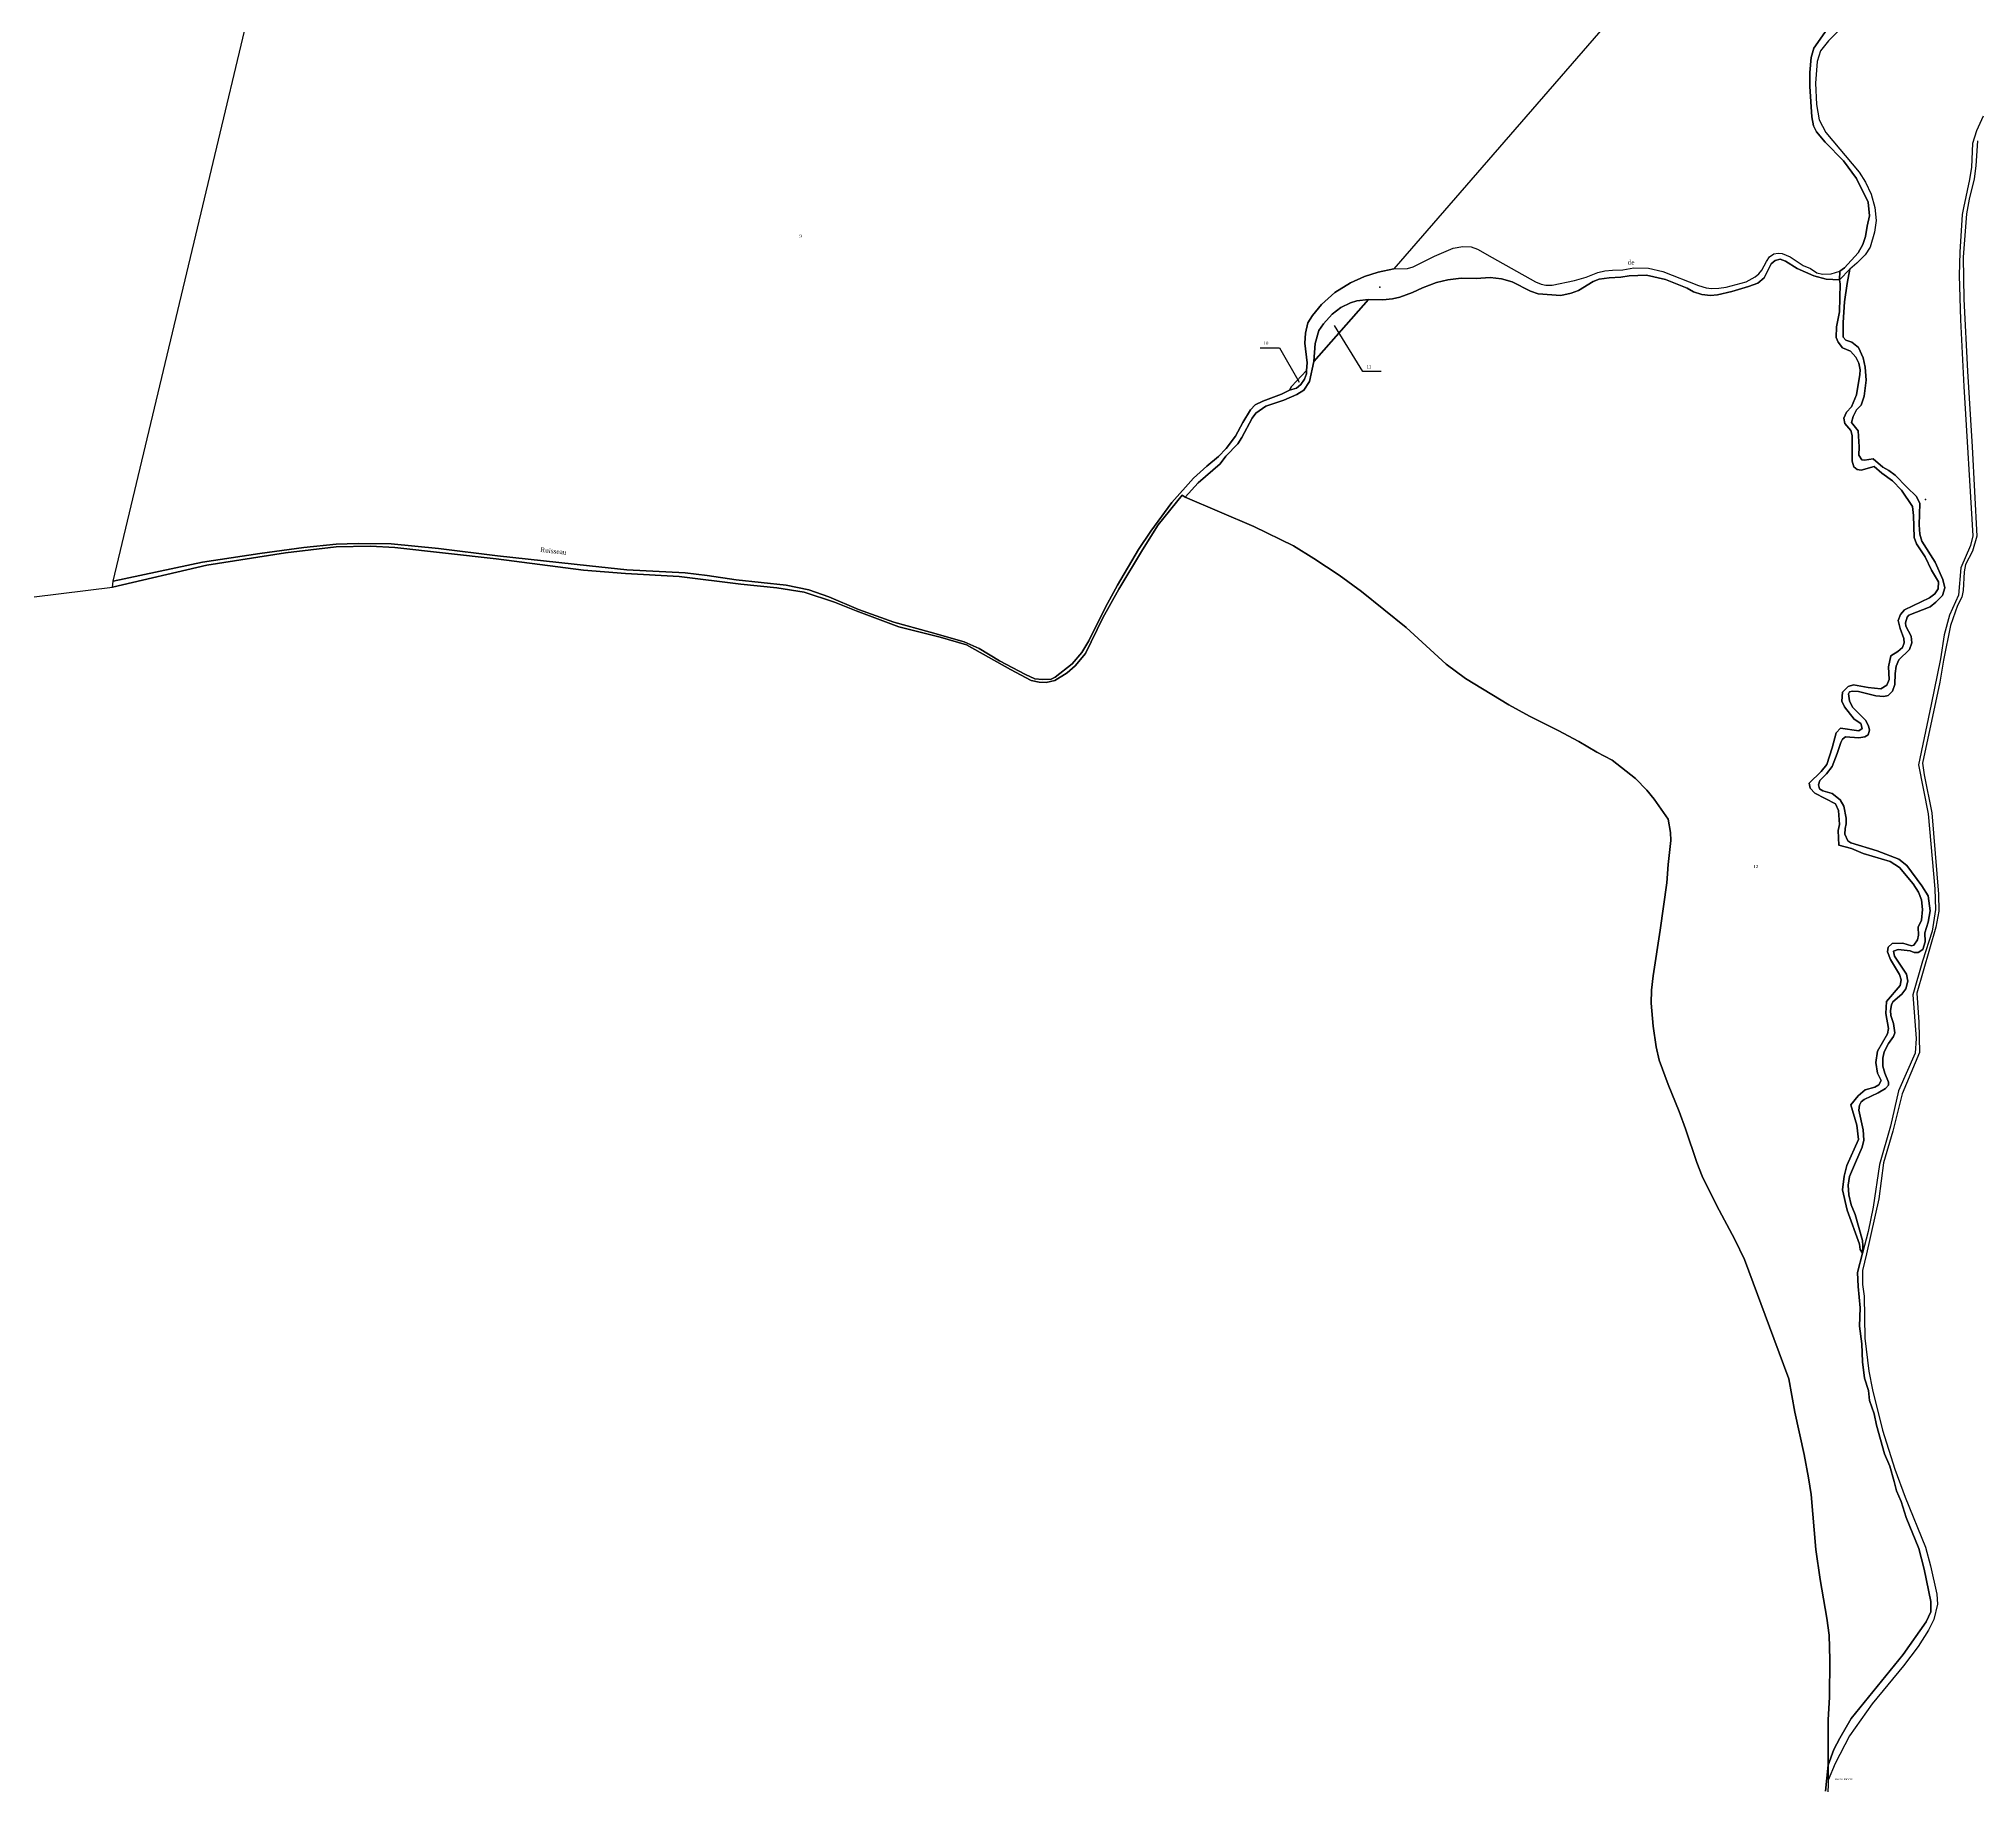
# Model space of a CAD drawing. Extents: x 1189447 to 1205702, y 6141591 to 6152844.
# Drawn here: x 1192794 to 1194019, y 6143736 to 6144840 of the extents above; entities that cross this region are included whole.
import ezdxf

# ---------------------------------------------------------------- set-up
doc = ezdxf.new("R2010")
doc.units = 0
doc.linetypes.add('CONTINU', pattern=[0])
doc.layers.get('0').update_dxf_attribs({"linetype": 'CONTINU'})
for name, color, linetype in [('1FLECHEFL', 7, 'CONTINU'), ('1LIEUDIT', 7, 'CONTINU'), ('1PARCELLE', 7, 'CONTINU'), ('1SECTION', 7, 'CONTINU'), ('1SUBDSECT', 7, 'CONTINU'), ('1TRONFLUV', 7, 'CONTINU'), ('3CHEMIN', 7, 'CONTINU'), ('3ENSIMMO', 7, 'CONTINU'), ('3FLECHEPAR', 7, 'CONTINU'), ('3PARCELLETEX', 7, 'CONTINU'), ('3TRONFLUVTEX', 7, 'CONTINU')]:
    doc.layers.add(name, color=color, linetype=linetype)
doc.styles.get("Standard").update_dxf_attribs({"font": 'Times New Roman'})

# ---------------------------------------------------------------- blocks, each defined once
blk = doc.blocks.new('FLECHRU1')
blk.add_point((0, 0))

msp = doc.modelspace()

# ---------------------------------------------------------------- linework, layer by layer
at = {"layer": '1LIEUDIT'}
for points in [[(1193924.07, 6144845.66), (1193915.56, 6144833.57), (1193913.93, 6144827.71), (1193913.1, 6144818.31), (1193912.95, 6144809.42), (1193914.35, 6144790.19), (1193915.41, 6144784.68), (1193917.26, 6144780.72), (1193922.73, 6144774.34), (1193934.38, 6144762.37), (1193942.62, 6144751.28), (1193949.98, 6144736.4), (1193950.74, 6144727.72), (1193949.32, 6144721.26), (1193948.22, 6144714.65), (1193946.48, 6144709.71), (1193943.52, 6144704.31), (1193934.93, 6144694.95), (1193931.92, 6144692.84), (1193931.92, 6144692.84), (1193931.85, 6144687.36), (1193932.26, 6144684.8), (1193931.7, 6144667.12), (1193929.83, 6144657.52), (1193929.69, 6144650.83), (1193930.84, 6144647.81), (1193933.68, 6144644.37), (1193938.82, 6144642.18), (1193942.02, 6144638.44), (1193943.91, 6144634.73), (1193944.9, 6144630.39), (1193944.72, 6144627.57), (1193942.57, 6144614.72), (1193939.42, 6144607.14), (1193936.13, 6144603.62), (1193934.44, 6144599.98), (1193935.24, 6144596.44), (1193939, 6144592.13), (1193939.71, 6144588.96), (1193939.75, 6144572.82), (1193940.93, 6144569.14), (1193943.02, 6144567.39), (1193945.37, 6144566.99), (1193953.66, 6144569.37), (1193958.44, 6144565.07), (1193965.22, 6144560.23), (1193971.05, 6144554.35), (1193977.83, 6144544), (1193978.57, 6144538.37), (1193978.91, 6144524.46), (1193980.48, 6144520.46), (1193985.81, 6144512.36), (1193989.82, 6144503.83), (1193994.22, 6144496.61), (1193994.17, 6144492), (1193992.1, 6144489.02), (1193988.67, 6144486.35), (1193972.87, 6144478.83), (1193970.34, 6144475.88), (1193968.94, 6144471.98), (1193970.02, 6144467.08), (1193972.37, 6144460.65), (1193972.69, 6144457.94), (1193971.65, 6144455.11), (1193968.6, 6144452.4), (1193964.3, 6144449.69), (1193962.82, 6144442.87), (1193963.1, 6144434.83), (1193961.62, 6144431.16), (1193958, 6144428.87), (1193949.84, 6144429.77), (1193940.7, 6144431.52), (1193937.22, 6144430.31), (1193933.77, 6144426.85), (1193933.33, 6144421.07), (1193934.97, 6144417.61), (1193941.13, 6144409.81), (1193945.26, 6144407.1), (1193946.15, 6144403.83), (1193944.09, 6144402.46), (1193932.43, 6144404.04), (1193929.78, 6144401.18), (1193927.13, 6144391.57), (1193923.82, 6144381.06), (1193920.16, 6144376.74), (1193912.63, 6144369.36), (1193913.34, 6144366.22), (1193916.17, 6144362.94), (1193929.32, 6144356.2), (1193931.16, 6144352.1), (1193931.78, 6144343.3), (1193930.93, 6144339.32), (1193931.39, 6144330.1), (1193939.29, 6144327.96), (1193946.65, 6144324.97), (1193963.89, 6144319.76), (1193969.74, 6144315.96), (1193978.37, 6144305.64), (1193981.64, 6144300.41), (1193983.66, 6144295.61), (1193984.19, 6144289.53), (1193983.6, 6144282.68), (1193981.53, 6144278.35), (1193981.7, 6144273.23), (1193981.11, 6144270.29), (1193978.82, 6144266.95), (1193977.32, 6144266.64), (1193971.87, 6144268.29), (1193965.04, 6144267.97), (1193962.56, 6144265.62), (1193962.18, 6144262.82), (1193963.97, 6144257.99), (1193969.75, 6144248.44), (1193970.77, 6144245.02), (1193970.16, 6144241.58), (1193961.48, 6144231.4), (1193961.04, 6144223.81), (1193962.83, 6144214.24), (1193962.19, 6144210.86), (1193955.71, 6144200.04), (1193954.79, 6144192.88), (1193955.86, 6144186.04), (1193958.18, 6144181.41), (1193956.63, 6144178.72), (1193954.15, 6144177.2), (1193947.91, 6144175.64), (1193943.48, 6144171.75), (1193938.94, 6144166.02), (1193942.66, 6144153.36), (1193943.71, 6144144.21), (1193936.34, 6144127.68), (1193934.68, 6144121.04), (1193933.67, 6144112.41), (1193936.54, 6144099.49), (1193944.49, 6144078.1), (1193944.77, 6144074.64), (1193946.39, 6144072.47), (1193943.26, 6144060.26), (1193943.57, 6144051.25), (1193944.91, 6144037.8), (1193944.5, 6144026.34), (1193945.88, 6144015.09), (1193946.35, 6144003.65), (1193947.53, 6143993.48), (1193950.12, 6143985.61), (1193950.84, 6143979.33), (1193953.68, 6143971), (1193955.1, 6143963.74), (1193960.15, 6143945.61), (1193963.5, 6143937.76), (1193966.38, 6143928.25), (1193967.8, 6143922.24), (1193970.72, 6143915.48), (1193973.97, 6143905.47), (1193981.8, 6143885.84), (1193985.29, 6143872.71), (1193989.56, 6143852.34), (1193989.45, 6143845.85), (1193986.59, 6143839.55), (1193972.09, 6143818.91), (1193939.23, 6143778.43), (1193931.96, 6143766.11), (1193928.29, 6143758.81), (1193924.73, 6143749.05), (1193924.53, 6143777.49), (1193925.54, 6143791.88), (1193925.58, 6143815.55), (1193925.16, 6143831.13), (1193923.89, 6143841.79), (1193919.5, 6143866.3), (1193916.9, 6143885.1), (1193913.95, 6143919.93), (1193912.2, 6143930.54), (1193909.37, 6143945.23), (1193903.5, 6143972.03), (1193899.68, 6143993.09), (1193890.33, 6144018.5), (1193871.75, 6144068.4), (1193865.71, 6144080.99), (1193854.16, 6144102.71), (1193845.09, 6144121.14), (1193841.69, 6144129.66), (1193834.59, 6144150.89), (1193830.53, 6144162), (1193823.54, 6144178.91), (1193817.96, 6144194.26), (1193815.94, 6144202.8), (1193814, 6144215.91), (1193812.75, 6144230.28), (1193813, 6144238.45), (1193814.01, 6144247.64), (1193818.45, 6144276.55), (1193822.66, 6144306.36), (1193823.56, 6144317.9), (1193825.26, 6144333), (1193825.09, 6144338.23), (1193823.64, 6144346.56), (1193814.7, 6144359.17), (1193810.07, 6144364.89), (1193802.87, 6144372.37), (1193788.29, 6144383.85), (1193778.53, 6144388.93), (1193767.06, 6144395.54), (1193754.16, 6144402.68), (1193736.05, 6144411.73), (1193723.02, 6144418.72), (1193695.55, 6144435.49), (1193683.35, 6144444.55), (1193658.16, 6144467.63), (1193629.76, 6144490.42), (1193615.84, 6144500.82), (1193599.82, 6144511.33), (1193586.9, 6144519.15), (1193561.79, 6144531.41), (1193518.47, 6144550.05), (1193516.67, 6144551.27), (1193501.38, 6144532.46), (1193491.61, 6144516.67), (1193476.56, 6144491.95), (1193466.44, 6144473.72), (1193455.41, 6144451.24), (1193448.94, 6144443.54), (1193443.88, 6144439.03), (1193436.09, 6144434.14), (1193430.71, 6144432.94), (1193426.23, 6144433.15), (1193421.25, 6144434.21), (1193408.22, 6144441.21), (1193380.29, 6144456.61), (1193363.67, 6144461.48), (1193337.61, 6144468.13), (1193310.61, 6144478.21), (1193297.02, 6144483.75), (1193277.78, 6144489.95), (1193260.45, 6144492.79), (1193237.81, 6144494.98), (1193198.75, 6144499.9), (1193165, 6144501.72), (1193138.32, 6144503.98), (1193083.24, 6144511.01), (1193019.34, 6144518.25), (1193003.85, 6144519.12), (1192982.24, 6144518.54), (1192950.2, 6144514.87), (1192900.57, 6144506.94), (1192840.87, 6144493.19), (1192841.39, 6144496.87), (1192893.63, 6144715.44), (1192937.52, 6144900.1)], [(1193922.99, 6143732.47), (1193924.73, 6143749.05), (1193928.29, 6143758.81), (1193931.96, 6143766.11), (1193939.23, 6143778.43), (1193972.09, 6143818.91), (1193986.59, 6143839.55), (1193989.45, 6143845.85), (1193989.56, 6143852.34), (1193985.29, 6143872.71), (1193981.8, 6143885.84), (1193973.97, 6143905.47), (1193970.72, 6143915.48), (1193967.8, 6143922.24), (1193966.38, 6143928.25), (1193963.5, 6143937.76), (1193960.15, 6143945.61), (1193955.1, 6143963.74), (1193953.68, 6143971), (1193950.84, 6143979.33), (1193950.12, 6143985.61), (1193947.53, 6143993.48), (1193946.35, 6144003.65), (1193945.88, 6144015.09), (1193944.5, 6144026.34), (1193944.91, 6144037.8), (1193943.57, 6144051.25), (1193943.26, 6144060.26), (1193946.39, 6144072.47), (1193944.77, 6144074.64), (1193944.49, 6144078.1), (1193936.54, 6144099.49), (1193933.67, 6144112.41), (1193934.68, 6144121.04), (1193936.34, 6144127.68), (1193943.71, 6144144.21), (1193942.66, 6144153.36), (1193938.94, 6144166.02), (1193943.48, 6144171.75), (1193947.91, 6144175.64), (1193954.15, 6144177.2), (1193956.63, 6144178.72), (1193958.18, 6144181.41), (1193955.86, 6144186.04), (1193954.79, 6144192.88), (1193955.71, 6144200.04), (1193962.19, 6144210.86), (1193962.83, 6144214.24), (1193961.04, 6144223.81), (1193961.48, 6144231.4), (1193970.16, 6144241.58), (1193970.77, 6144245.02), (1193969.75, 6144248.44), (1193963.97, 6144257.99), (1193962.18, 6144262.82), (1193962.56, 6144265.62), (1193965.04, 6144267.97), (1193971.87, 6144268.29), (1193977.32, 6144266.64), (1193978.82, 6144266.95), (1193981.11, 6144270.29), (1193981.7, 6144273.23), (1193981.53, 6144278.35), (1193983.6, 6144282.68), (1193984.19, 6144289.53), (1193983.66, 6144295.61), (1193981.64, 6144300.41), (1193978.37, 6144305.64), (1193969.74, 6144315.96), (1193963.89, 6144319.76), (1193946.65, 6144324.97), (1193939.29, 6144327.96), (1193931.39, 6144330.1), (1193930.93, 6144339.32), (1193931.78, 6144343.3), (1193931.16, 6144352.1), (1193929.32, 6144356.2), (1193916.17, 6144362.94), (1193913.34, 6144366.22), (1193912.63, 6144369.36), (1193920.16, 6144376.74), (1193923.82, 6144381.06), (1193927.13, 6144391.57), (1193929.78, 6144401.18), (1193932.43, 6144404.04), (1193944.09, 6144402.46), (1193946.15, 6144403.83), (1193945.26, 6144407.1), (1193941.13, 6144409.81), (1193934.97, 6144417.61), (1193933.33, 6144421.07), (1193933.77, 6144426.85), (1193937.22, 6144430.31), (1193940.7, 6144431.52), (1193949.84, 6144429.77), (1193958, 6144428.87), (1193961.62, 6144431.16), (1193963.1, 6144434.83), (1193962.82, 6144442.87), (1193964.3, 6144449.69), (1193968.6, 6144452.4), (1193971.65, 6144455.11), (1193972.69, 6144457.94), (1193972.37, 6144460.65), (1193970.02, 6144467.08), (1193968.94, 6144471.98), (1193970.34, 6144475.88), (1193972.87, 6144478.83), (1193988.67, 6144486.35), (1193992.1, 6144489.02), (1193994.17, 6144492), (1193994.22, 6144496.61), (1193989.82, 6144503.83), (1193985.81, 6144512.36), (1193980.48, 6144520.46), (1193978.91, 6144524.46), (1193978.57, 6144538.37), (1193977.83, 6144544), (1193971.05, 6144554.35), (1193965.22, 6144560.23), (1193958.44, 6144565.07), (1193953.66, 6144569.37), (1193945.37, 6144566.99), (1193943.02, 6144567.39), (1193940.93, 6144569.14), (1193939.75, 6144572.82), (1193939.71, 6144588.96), (1193939, 6144592.13), (1193935.24, 6144596.44), (1193934.44, 6144599.98), (1193936.13, 6144603.62), (1193939.42, 6144607.14), (1193942.57, 6144614.72), (1193944.72, 6144627.57), (1193944.9, 6144630.39), (1193943.91, 6144634.73), (1193942.02, 6144638.44), (1193938.82, 6144642.18), (1193933.68, 6144644.37), (1193930.84, 6144647.81), (1193929.69, 6144650.83), (1193929.83, 6144657.52), (1193931.7, 6144667.12), (1193932.26, 6144684.8), (1193931.85, 6144687.36), (1193931.92, 6144692.84), (1193931.92, 6144692.84), (1193934.93, 6144694.95), (1193943.52, 6144704.31), (1193946.48, 6144709.71), (1193948.22, 6144714.65), (1193949.32, 6144721.26), (1193950.74, 6144727.72), (1193949.98, 6144736.4), (1193942.62, 6144751.28), (1193934.38, 6144762.37), (1193922.73, 6144774.34), (1193917.26, 6144780.72), (1193915.41, 6144784.68), (1193914.35, 6144790.19), (1193912.95, 6144809.42), (1193913.1, 6144818.31), (1193913.93, 6144827.71), (1193915.56, 6144833.57), (1193924.07, 6144845.66)]]:
    msp.add_lwpolyline(points, dxfattribs=at)
at = {"layer": '1PARCELLE'}
for points in [[(1193853.15, 6144928.28), (1193650.23, 6144694.22), (1193640.37, 6144692.13), (1193631.72, 6144689.4), (1193622.88, 6144685.39), (1193612.97, 6144679.36), (1193604.62, 6144671.73), (1193598.85, 6144664.78), (1193596.02, 6144660.12), (1193594.45, 6144653.55), (1193594, 6144647.2), (1193595.47, 6144634.87), (1193595.16, 6144630.02), (1193585.72, 6144619.95), (1193584.37, 6144617.57), (1193579.42, 6144615.1), (1193567.46, 6144610.71), (1193562.6, 6144608.22), (1193559.66, 6144605.18), (1193554.93, 6144597.23), (1193550.29, 6144588.62), (1193544.34, 6144580.74), (1193539.44, 6144575.59), (1193532.24, 6144569.51), (1193523.73, 6144561.96), (1193510.12, 6144546.63), (1193496.68, 6144528.45), (1193489.09, 6144516.95), (1193475.67, 6144494.36), (1193468.15, 6144480.54), (1193457.56, 6144459.27), (1193453.18, 6144451.89), (1193447.16, 6144444.64), (1193436.26, 6144436.36), (1193433.85, 6144435.05), (1193428.35, 6144434.71), (1193423.53, 6144435.26), (1193417.55, 6144438.01), (1193401.25, 6144446.66), (1193388.43, 6144454.39), (1193378.92, 6144458.52), (1193357.43, 6144464.81), (1193334.37, 6144471.01), (1193312.06, 6144479.02), (1193293.47, 6144487.08), (1193280.65, 6144491.47), (1193266.36, 6144494.34), (1193234.92, 6144497.7), (1193216.47, 6144500.59), (1193202.61, 6144502.2), (1193165.7, 6144504.17), (1193142.14, 6144506.71), (1193084.16, 6144512.84), (1193046.88, 6144517.51), (1193016.88, 6144520.61), (1192996.15, 6144520.66), (1192982.21, 6144520.21), (1192961.84, 6144518.26), (1192934, 6144514.5), (1192897.65, 6144508.85), (1192841.39, 6144496.87), (1192841.39, 6144496.87), (1192893.63, 6144715.44), (1192937.52, 6144900.1)], [(1193853.15, 6144928.28), (1193650.23, 6144694.22), (1193658.87, 6144694.55), (1193662.59, 6144695.44), (1193675.89, 6144702.14), (1193687.8, 6144707.33), (1193693.76, 6144708.33), (1193699.11, 6144708.19), (1193703.2, 6144706.75), (1193712.36, 6144701.34), (1193739.76, 6144686.06), (1193743.29, 6144684.61), (1193746.31, 6144683.96), (1193750.23, 6144683.95), (1193764.5, 6144686.91), (1193771.72, 6144688.92), (1193779.06, 6144691.9), (1193783.66, 6144693.03), (1193788.44, 6144693.44), (1193794.93, 6144693.54), (1193801.9, 6144694.79), (1193811.18, 6144694.73), (1193820.13, 6144692.54), (1193842.81, 6144683.62), (1193847.52, 6144682.32), (1193850.98, 6144681.86), (1193855.57, 6144682.12), (1193860.11, 6144682.73), (1193872.77, 6144686.07), (1193878.5, 6144689.21), (1193880.87, 6144691.07), (1193882.72, 6144693.41), (1193885.59, 6144698.91), (1193887.65, 6144701.73), (1193890.39, 6144703.61), (1193892.99, 6144704.11), (1193895.55, 6144703.82), (1193900.72, 6144701.79), (1193908.75, 6144696.32), (1193913.45, 6144694.38), (1193917.46, 6144691.75), (1193921.03, 6144690.91), (1193926.61, 6144691.09), (1193931.92, 6144692.84), (1193934.93, 6144694.95), (1193943.52, 6144704.31), (1193946.48, 6144709.71), (1193948.22, 6144714.65), (1193949.32, 6144721.26), (1193950.74, 6144727.72), (1193949.98, 6144736.4), (1193942.62, 6144751.28), (1193934.38, 6144762.37), (1193922.73, 6144774.34), (1193917.26, 6144780.72), (1193915.41, 6144784.68), (1193914.35, 6144790.19), (1193912.95, 6144809.42), (1193913.1, 6144818.31), (1193913.93, 6144827.71), (1193915.56, 6144833.57), (1193924.07, 6144845.66)], [(1193936.28, 6144849.83), (1193924.82, 6144838.22), (1193919.87, 6144831.91), (1193917.62, 6144825.32), (1193916.7, 6144811.57), (1193917.33, 6144798.06), (1193918.9, 6144788.38), (1193923.14, 6144780.29), (1193944.18, 6144755.38), (1193948.19, 6144748.98), (1193951.74, 6144741.34), (1193954.04, 6144733.01), (1193954.85, 6144724.78), (1193953.87, 6144717.46), (1193951.19, 6144707.85), (1193948.04, 6144703.02), (1193942.72, 6144697.85), (1193938.31, 6144694.12), (1193936.6, 6144684.92), (1193935, 6144673.36), (1193934.08, 6144660.36), (1193934.03, 6144651.1), (1193935.8, 6144649.18), (1193939.67, 6144647.87), (1193943.7, 6144644.63), (1193946.82, 6144638.1), (1193948.02, 6144632.05), (1193948.73, 6144623.89), (1193947.41, 6144613.88), (1193945.37, 6144608.21), (1193942.56, 6144605.07), (1193940.41, 6144601), (1193939.31, 6144597.14), (1193943.6, 6144591.8), (1193944.12, 6144581.79), (1193944.03, 6144576.45), (1193945.89, 6144573.59), (1193947.63, 6144573.31), (1193953.1, 6144574.26), (1193959.09, 6144568.94), (1193962.85, 6144566.89), (1193967.01, 6144563.9), (1193974.33, 6144556.26), (1193980.46, 6144550.49), (1193982.47, 6144546.08), (1193982.05, 6144532.42), (1193982.62, 6144526.56), (1193983.87, 6144522.23), (1193992.24, 6144508.86), (1193996.96, 6144498.05), (1193998.34, 6144492.65), (1193996.79, 6144487.86), (1193992.66, 6144483.64), (1193989.16, 6144480.79), (1193975.5, 6144475.39), (1193974.48, 6144474.21), (1193973.43, 6144470.56), (1193973.65, 6144468.48), (1193977.08, 6144462.15), (1193977.47, 6144457.87), (1193975.99, 6144453.85), (1193969.37, 6144447.18), (1193967.55, 6144443.32), (1193966.9, 6144438.54), (1193966.79, 6144431.64), (1193965.24, 6144427.37), (1193962.47, 6144424.68), (1193959.79, 6144424.01), (1193954.69, 6144424.4), (1193943.86, 6144427.22), (1193939.9, 6144427.49), (1193938.17, 6144426.91), (1193937.47, 6144425.67), (1193938, 6144421.3), (1193940.03, 6144417.35), (1193948.18, 6144409.02), (1193950.21, 6144405.52), (1193950.68, 6144402.72), (1193949.87, 6144399.86), (1193947.86, 6144398.61), (1193944.02, 6144397.96), (1193935.58, 6144398.61), (1193933.58, 6144397.1), (1193932.56, 6144394.97), (1193930.4, 6144388.01), (1193927.2, 6144379.88), (1193923.56, 6144375.28), (1193919.41, 6144370.98), (1193918.55, 6144368.19), (1193919.2, 6144365.66), (1193921.29, 6144364.4), (1193927.25, 6144362.87), (1193932.17, 6144358.88), (1193934.5, 6144354.7), (1193936.04, 6144347.3), (1193936.09, 6144343.66), (1193935.32, 6144340.68), (1193935.15, 6144337.15), (1193937.03, 6144332.96), (1193939.02, 6144331.61), (1193955.6, 6144326.66), (1193969.32, 6144321.4), (1193974.4, 6144317.32), (1193983.75, 6144304.5), (1193987.84, 6144298.22), (1193988.97, 6144288.69), (1193987.84, 6144281.49), (1193985.78, 6144274.87), (1193985.96, 6144269.15), (1193984.36, 6144264.17), (1193981.56, 6144262.33), (1193978.97, 6144262.3), (1193976.33, 6144263.4), (1193968.76, 6144264.34), (1193965.97, 6144263.1), (1193966.56, 6144259.96), (1193974.04, 6144248.7), (1193974.94, 6144244.23), (1193973.64, 6144239.34), (1193971.09, 6144236.08), (1193965.51, 6144231.21), (1193964.67, 6144229.24), (1193964.08, 6144225.66), (1193964.26, 6144222.51), (1193965.96, 6144217.53), (1193966.84, 6144211.63), (1193965.93, 6144209.31), (1193962.78, 6144204.86), (1193960.05, 6144199.68), (1193959.17, 6144195.64), (1193959.2, 6144190.51), (1193960.4, 6144186.03), (1193962.8, 6144180.42), (1193962.64, 6144178.62), (1193960.76, 6144176.52), (1193956.24, 6144173.73), (1193947.37, 6144169.5), (1193945.56, 6144167.95), (1193944.39, 6144165.94), (1193943.92, 6144162.73), (1193946.73, 6144150.26), (1193947.19, 6144143.84), (1193946.16, 6144139.46), (1193941.79, 6144129.76), (1193938.18, 6144120.88), (1193937.28, 6144115.36), (1193937.73, 6144109.26), (1193939.26, 6144102.84), (1193941.58, 6144096.78), (1193946.25, 6144080.34), (1193946.61, 6144077.12), (1193946.39, 6144072.47), (1193943.26, 6144060.26), (1193943.57, 6144051.25), (1193944.91, 6144037.8), (1193944.5, 6144026.34), (1193945.88, 6144015.09), (1193946.35, 6144003.65), (1193947.53, 6143993.48), (1193950.12, 6143985.61), (1193950.84, 6143979.33), (1193953.68, 6143971), (1193955.1, 6143963.74), (1193960.15, 6143945.61), (1193963.5, 6143937.76), (1193966.38, 6143928.25), (1193967.8, 6143922.24), (1193970.72, 6143915.48), (1193973.97, 6143905.47), (1193981.8, 6143885.84), (1193985.29, 6143872.71), (1193989.56, 6143852.34), (1193989.45, 6143845.85), (1193986.59, 6143839.55), (1193972.09, 6143818.91), (1193939.23, 6143778.43), (1193931.96, 6143766.11), (1193928.29, 6143758.81), (1193924.73, 6143749.05), (1193924.62, 6143739.45), (1193924.42, 6143729.24)]]:
    msp.add_lwpolyline(points, dxfattribs=at)
for points in [[(1193946.39, 6144072.47), (1193943.26, 6144060.26), (1193943.57, 6144051.25), (1193944.91, 6144037.8), (1193944.5, 6144026.34), (1193945.88, 6144015.09), (1193946.35, 6144003.65), (1193947.53, 6143993.48), (1193950.12, 6143985.61), (1193950.84, 6143979.33), (1193953.68, 6143971), (1193955.1, 6143963.74), (1193960.15, 6143945.61), (1193963.5, 6143937.76), (1193966.38, 6143928.25), (1193967.8, 6143922.24), (1193970.72, 6143915.48), (1193973.97, 6143905.47), (1193981.8, 6143885.84), (1193985.29, 6143872.71), (1193989.56, 6143852.34), (1193989.45, 6143845.85), (1193986.59, 6143839.55), (1193972.09, 6143818.91), (1193939.23, 6143778.43), (1193931.96, 6143766.11), (1193928.29, 6143758.81), (1193924.73, 6143749.05), (1193924.53, 6143777.49), (1193925.54, 6143791.88), (1193925.58, 6143815.55), (1193925.16, 6143831.13), (1193923.89, 6143841.79), (1193919.5, 6143866.3), (1193916.9, 6143885.1), (1193913.95, 6143919.93), (1193912.2, 6143930.54), (1193909.37, 6143945.23), (1193903.5, 6143972.03), (1193899.68, 6143993.09), (1193890.33, 6144018.5), (1193871.75, 6144068.4), (1193865.71, 6144080.99), (1193854.16, 6144102.71), (1193845.09, 6144121.14), (1193841.69, 6144129.66), (1193834.59, 6144150.89), (1193830.53, 6144162), (1193823.54, 6144178.91), (1193817.96, 6144194.26), (1193815.94, 6144202.8), (1193814, 6144215.91), (1193812.75, 6144230.28), (1193813, 6144238.45), (1193814.01, 6144247.64), (1193818.45, 6144276.55), (1193822.66, 6144306.36), (1193823.56, 6144317.9), (1193825.26, 6144333), (1193825.09, 6144338.23), (1193823.64, 6144346.56), (1193814.7, 6144359.17), (1193810.07, 6144364.89), (1193802.87, 6144372.37), (1193788.29, 6144383.85), (1193778.53, 6144388.93), (1193767.06, 6144395.54), (1193754.16, 6144402.68), (1193736.05, 6144411.73), (1193723.02, 6144418.72), (1193695.55, 6144435.49), (1193683.35, 6144444.55), (1193658.16, 6144467.63), (1193629.76, 6144490.42), (1193615.84, 6144500.82), (1193599.82, 6144511.33), (1193586.9, 6144519.15), (1193561.79, 6144531.41), (1193518.47, 6144550.05), (1193526.75, 6144558.98), (1193540.64, 6144570.99), (1193544.17, 6144575.82), (1193551.66, 6144583.63), (1193554.36, 6144587.78), (1193560.79, 6144599.8), (1193563.13, 6144603.05), (1193569.45, 6144607.43), (1193580.72, 6144611.27), (1193589.03, 6144614.88), (1193593.35, 6144617.57), (1193596.9, 6144623.05), (1193599.75, 6144635.66), (1193634.31, 6144674.8), (1193643.26, 6144674.57), (1193649.38, 6144675.29), (1193654.17, 6144676.33), (1193662.06, 6144679.35), (1193668.34, 6144682.25), (1193677.19, 6144685.56), (1193684.4, 6144687.27), (1193692.75, 6144688.26), (1193702.32, 6144688.21), (1193711.18, 6144688.66), (1193718.21, 6144687.84), (1193724.93, 6144685.95), (1193736.65, 6144680.07), (1193741.35, 6144678.45), (1193755.81, 6144677.49), (1193762.39, 6144678.77), (1193766.97, 6144680.56), (1193776.16, 6144686.26), (1193779.94, 6144687.71), (1193786.3, 6144688.55), (1193793.64, 6144688.89), (1193798.84, 6144689.87), (1193809.8, 6144690.34), (1193821.88, 6144687.45), (1193835.55, 6144682.12), (1193839.48, 6144679.81), (1193844.87, 6144677.93), (1193850.33, 6144677.47), (1193854.74, 6144677.85), (1193863.83, 6144679.91), (1193874.28, 6144683.03), (1193880.11, 6144685.09), (1193884.22, 6144688.61), (1193888.6, 6144697.3), (1193891.1, 6144699.53), (1193894.27, 6144700.36), (1193897.63, 6144699.11), (1193905.15, 6144694.49), (1193915.67, 6144689.83), (1193923.38, 6144687.66), (1193931.85, 6144687.36), (1193932.26, 6144684.8), (1193931.7, 6144667.12), (1193929.83, 6144657.52), (1193929.69, 6144650.83), (1193930.84, 6144647.81), (1193933.68, 6144644.37), (1193938.82, 6144642.18), (1193942.02, 6144638.44), (1193943.91, 6144634.73), (1193944.9, 6144630.39), (1193944.72, 6144627.57), (1193942.57, 6144614.72), (1193939.42, 6144607.14), (1193936.13, 6144603.62), (1193934.44, 6144599.98), (1193935.24, 6144596.44), (1193939, 6144592.13), (1193939.71, 6144588.96), (1193939.75, 6144572.82), (1193940.93, 6144569.14), (1193943.02, 6144567.39), (1193945.37, 6144566.99), (1193953.66, 6144569.37), (1193958.44, 6144565.07), (1193965.22, 6144560.23), (1193971.05, 6144554.35), (1193977.83, 6144544), (1193978.57, 6144538.37), (1193978.91, 6144524.46), (1193980.48, 6144520.46), (1193985.81, 6144512.36), (1193989.82, 6144503.83), (1193994.22, 6144496.61), (1193994.17, 6144492), (1193992.1, 6144489.02), (1193988.67, 6144486.35), (1193972.87, 6144478.83), (1193970.34, 6144475.88), (1193968.94, 6144471.98), (1193970.02, 6144467.08), (1193972.37, 6144460.65), (1193972.69, 6144457.94), (1193971.65, 6144455.11), (1193968.6, 6144452.4), (1193964.3, 6144449.69), (1193962.82, 6144442.87), (1193963.1, 6144434.83), (1193961.62, 6144431.16), (1193958, 6144428.87), (1193949.84, 6144429.77), (1193940.7, 6144431.52), (1193937.22, 6144430.31), (1193933.77, 6144426.85), (1193933.33, 6144421.07), (1193934.97, 6144417.61), (1193941.13, 6144409.81), (1193945.26, 6144407.1), (1193946.15, 6144403.83), (1193944.09, 6144402.46), (1193932.43, 6144404.04), (1193929.78, 6144401.18), (1193927.13, 6144391.57), (1193923.82, 6144381.06), (1193920.16, 6144376.74), (1193912.63, 6144369.36), (1193913.34, 6144366.22), (1193916.17, 6144362.94), (1193929.32, 6144356.2), (1193931.16, 6144352.1), (1193931.78, 6144343.3), (1193930.93, 6144339.32), (1193931.39, 6144330.1), (1193939.29, 6144327.96), (1193946.65, 6144324.97), (1193963.89, 6144319.76), (1193969.74, 6144315.96), (1193978.37, 6144305.64), (1193981.64, 6144300.41), (1193983.66, 6144295.61), (1193984.19, 6144289.53), (1193983.6, 6144282.68), (1193981.53, 6144278.35), (1193981.7, 6144273.23), (1193981.11, 6144270.29), (1193978.82, 6144266.95), (1193977.32, 6144266.64), (1193971.87, 6144268.29), (1193965.04, 6144267.97), (1193962.56, 6144265.62), (1193962.18, 6144262.82), (1193963.97, 6144257.99), (1193969.75, 6144248.44), (1193970.77, 6144245.02), (1193970.16, 6144241.58), (1193961.48, 6144231.4), (1193961.04, 6144223.81), (1193962.83, 6144214.24), (1193962.19, 6144210.86), (1193955.71, 6144200.04), (1193954.79, 6144192.88), (1193955.86, 6144186.04), (1193958.18, 6144181.41), (1193956.63, 6144178.72), (1193954.15, 6144177.2), (1193947.91, 6144175.64), (1193943.48, 6144171.75), (1193938.94, 6144166.02), (1193942.66, 6144153.36), (1193943.71, 6144144.21), (1193936.34, 6144127.68), (1193934.68, 6144121.04), (1193933.67, 6144112.41), (1193936.54, 6144099.49), (1193944.49, 6144078.1), (1193944.77, 6144074.64), (1193946.39, 6144072.47)], [(1193634.31, 6144674.8), (1193599.75, 6144635.66), (1193600.62, 6144647.17), (1193602.99, 6144655.25), (1193605.9, 6144659.57), (1193611.26, 6144665.58), (1193616.78, 6144669.71), (1193622.83, 6144672.83), (1193627, 6144673.92), (1193634.31, 6144674.8)], [(1193584.37, 6144617.57), (1193585.72, 6144619.95), (1193595.16, 6144630.02), (1193595.03, 6144627.81), (1193593.75, 6144624.55), (1193591.56, 6144621.22), (1193588.78, 6144618.92), (1193584.37, 6144617.57)]]:
    msp.add_lwpolyline(points, close=True, dxfattribs=at)
at = {"layer": '1SECTION'}
msp.add_lwpolyline([(1192791.43, 6144487.08), (1192840.87, 6144493.19), (1192900.57, 6144506.94), (1192950.2, 6144514.87), (1192982.24, 6144518.54), (1193003.85, 6144519.12), (1193019.34, 6144518.25), (1193083.24, 6144511.01), (1193138.32, 6144503.98), (1193165, 6144501.72), (1193198.75, 6144499.9), (1193237.81, 6144494.98), (1193260.45, 6144492.79), (1193277.78, 6144489.95), (1193297.02, 6144483.75), (1193310.61, 6144478.21), (1193337.61, 6144468.13), (1193363.67, 6144461.48), (1193380.29, 6144456.61), (1193408.22, 6144441.21), (1193421.25, 6144434.21), (1193426.23, 6144433.15), (1193430.71, 6144432.94), (1193436.09, 6144434.14), (1193443.88, 6144439.03), (1193448.94, 6144443.54), (1193455.41, 6144451.24), (1193466.44, 6144473.72), (1193476.56, 6144491.95), (1193491.61, 6144516.67), (1193501.38, 6144532.46), (1193516.67, 6144551.27), (1193518.47, 6144550.05), (1193561.79, 6144531.41), (1193586.9, 6144519.15), (1193599.82, 6144511.33), (1193615.84, 6144500.82), (1193629.76, 6144490.42), (1193658.16, 6144467.63), (1193683.35, 6144444.55), (1193695.55, 6144435.49), (1193723.02, 6144418.72), (1193736.05, 6144411.73), (1193754.16, 6144402.68), (1193767.06, 6144395.54), (1193778.53, 6144388.93), (1193788.29, 6144383.85), (1193802.87, 6144372.37), (1193810.07, 6144364.89), (1193814.7, 6144359.17), (1193823.64, 6144346.56), (1193825.09, 6144338.23), (1193825.26, 6144333), (1193823.56, 6144317.9), (1193822.66, 6144306.36), (1193818.45, 6144276.55), (1193814.01, 6144247.64), (1193813, 6144238.45), (1193812.75, 6144230.28), (1193814, 6144215.91), (1193815.94, 6144202.8), (1193817.96, 6144194.26), (1193823.54, 6144178.91), (1193830.53, 6144162), (1193834.59, 6144150.89), (1193841.69, 6144129.66), (1193845.09, 6144121.14), (1193854.16, 6144102.71), (1193865.71, 6144080.99), (1193871.75, 6144068.4), (1193890.33, 6144018.5), (1193899.68, 6143993.09), (1193903.5, 6143972.03), (1193909.37, 6143945.23), (1193912.2, 6143930.54), (1193913.95, 6143919.93), (1193916.9, 6143885.1), (1193919.5, 6143866.3), (1193923.89, 6143841.79), (1193925.16, 6143831.13), (1193925.58, 6143815.55), (1193925.54, 6143791.88), (1193924.53, 6143777.49), (1193924.73, 6143749.05), (1193922.99, 6143732.47)], dxfattribs=at)
at = {"layer": '1SUBDSECT'}
msp.add_lwpolyline([(1193922.99, 6143732.47), (1193924.73, 6143749.05), (1193924.53, 6143777.49), (1193925.54, 6143791.88), (1193925.58, 6143815.55), (1193925.16, 6143831.13), (1193923.89, 6143841.79), (1193919.5, 6143866.3), (1193916.9, 6143885.1), (1193913.95, 6143919.93), (1193912.2, 6143930.54), (1193909.37, 6143945.23), (1193903.5, 6143972.03), (1193899.68, 6143993.09), (1193890.33, 6144018.5), (1193871.75, 6144068.4), (1193865.71, 6144080.99), (1193854.16, 6144102.71), (1193845.09, 6144121.14), (1193841.69, 6144129.66), (1193834.59, 6144150.89), (1193830.53, 6144162), (1193823.54, 6144178.91), (1193817.96, 6144194.26), (1193815.94, 6144202.8), (1193814, 6144215.91), (1193812.75, 6144230.28), (1193813, 6144238.45), (1193814.01, 6144247.64), (1193818.45, 6144276.55), (1193822.66, 6144306.36), (1193823.56, 6144317.9), (1193825.26, 6144333), (1193825.09, 6144338.23), (1193823.64, 6144346.56), (1193814.7, 6144359.17), (1193810.07, 6144364.89), (1193802.87, 6144372.37), (1193788.29, 6144383.85), (1193778.53, 6144388.93), (1193767.06, 6144395.54), (1193754.16, 6144402.68), (1193736.05, 6144411.73), (1193723.02, 6144418.72), (1193695.55, 6144435.49), (1193683.35, 6144444.55), (1193658.16, 6144467.63), (1193629.76, 6144490.42), (1193615.84, 6144500.82), (1193599.82, 6144511.33), (1193586.9, 6144519.15), (1193561.79, 6144531.41), (1193518.47, 6144550.05), (1193516.67, 6144551.27), (1193501.38, 6144532.46), (1193491.61, 6144516.67), (1193476.56, 6144491.95), (1193466.44, 6144473.72), (1193455.41, 6144451.24), (1193448.94, 6144443.54), (1193443.88, 6144439.03), (1193436.09, 6144434.14), (1193430.71, 6144432.94), (1193426.23, 6144433.15), (1193421.25, 6144434.21), (1193408.22, 6144441.21), (1193380.29, 6144456.61), (1193363.67, 6144461.48), (1193337.61, 6144468.13), (1193310.61, 6144478.21), (1193297.02, 6144483.75), (1193277.78, 6144489.95), (1193260.45, 6144492.79), (1193237.81, 6144494.98), (1193198.75, 6144499.9), (1193165, 6144501.72), (1193138.32, 6144503.98), (1193083.24, 6144511.01), (1193019.34, 6144518.25), (1193003.85, 6144519.12), (1192982.24, 6144518.54), (1192950.2, 6144514.87), (1192900.57, 6144506.94), (1192840.87, 6144493.19), (1192840.87, 6144493.19), (1192841.39, 6144496.87), (1192893.63, 6144715.44), (1192937.52, 6144900.1)], dxfattribs=at)
at = {"layer": '1TRONFLUV'}
msp.add_lwpolyline([(1193936.28, 6144849.83), (1193924.82, 6144838.22), (1193919.87, 6144831.91), (1193917.62, 6144825.32), (1193916.7, 6144811.57), (1193917.33, 6144798.06), (1193918.9, 6144788.38), (1193923.14, 6144780.29), (1193944.18, 6144755.38), (1193948.19, 6144748.98), (1193951.74, 6144741.34), (1193954.04, 6144733.01), (1193954.85, 6144724.78), (1193953.87, 6144717.46), (1193951.19, 6144707.85), (1193948.04, 6144703.02), (1193942.72, 6144697.85), (1193938.31, 6144694.12), (1193931.85, 6144687.36), (1193931.85, 6144687.36), (1193923.38, 6144687.66), (1193915.67, 6144689.83), (1193905.15, 6144694.49), (1193897.63, 6144699.11), (1193894.27, 6144700.36), (1193891.1, 6144699.53), (1193888.6, 6144697.3), (1193884.22, 6144688.61), (1193880.11, 6144685.09), (1193874.28, 6144683.03), (1193863.83, 6144679.91), (1193854.74, 6144677.85), (1193850.33, 6144677.47), (1193844.87, 6144677.93), (1193839.48, 6144679.81), (1193835.55, 6144682.12), (1193821.88, 6144687.45), (1193809.8, 6144690.34), (1193798.84, 6144689.87), (1193793.64, 6144688.89), (1193786.3, 6144688.55), (1193779.94, 6144687.71), (1193776.16, 6144686.26), (1193766.97, 6144680.56), (1193762.39, 6144678.77), (1193755.81, 6144677.49), (1193741.35, 6144678.45), (1193736.65, 6144680.07), (1193724.93, 6144685.95), (1193718.21, 6144687.84), (1193711.18, 6144688.66), (1193702.32, 6144688.21), (1193692.75, 6144688.26), (1193684.4, 6144687.27), (1193677.19, 6144685.56), (1193668.34, 6144682.25), (1193662.06, 6144679.35), (1193654.17, 6144676.33), (1193649.38, 6144675.29), (1193643.26, 6144674.57), (1193634.31, 6144674.8), (1193627, 6144673.92), (1193622.83, 6144672.83), (1193616.78, 6144669.71), (1193611.26, 6144665.58), (1193605.9, 6144659.57), (1193602.99, 6144655.25), (1193600.62, 6144647.17), (1193599.75, 6144635.66), (1193596.9, 6144623.05), (1193593.35, 6144617.57), (1193589.03, 6144614.88), (1193580.72, 6144611.27), (1193569.45, 6144607.43), (1193563.13, 6144603.05), (1193560.79, 6144599.8), (1193554.36, 6144587.78), (1193551.66, 6144583.63), (1193544.17, 6144575.82), (1193540.64, 6144570.99), (1193526.75, 6144558.98), (1193518.47, 6144550.05), (1193516.67, 6144551.27), (1193501.38, 6144532.46), (1193491.61, 6144516.67), (1193476.56, 6144491.95), (1193466.44, 6144473.72), (1193455.41, 6144451.24), (1193448.94, 6144443.54), (1193443.88, 6144439.03), (1193436.09, 6144434.14), (1193430.71, 6144432.94), (1193426.23, 6144433.15), (1193421.25, 6144434.21), (1193408.22, 6144441.21), (1193380.29, 6144456.61), (1193363.67, 6144461.48), (1193337.61, 6144468.13), (1193310.61, 6144478.21), (1193297.02, 6144483.75), (1193277.78, 6144489.95), (1193260.45, 6144492.79), (1193237.81, 6144494.98), (1193198.75, 6144499.9), (1193165, 6144501.72), (1193138.32, 6144503.98), (1193083.24, 6144511.01), (1193019.34, 6144518.25), (1193003.85, 6144519.12), (1192982.24, 6144518.54), (1192950.2, 6144514.87), (1192900.57, 6144506.94), (1192840.87, 6144493.19), (1192841.39, 6144496.87), (1192897.65, 6144508.85), (1192934, 6144514.5), (1192961.84, 6144518.26), (1192982.21, 6144520.21), (1192996.15, 6144520.66), (1193016.88, 6144520.61), (1193046.88, 6144517.51), (1193084.16, 6144512.84), (1193142.14, 6144506.71), (1193165.7, 6144504.17), (1193202.61, 6144502.2), (1193216.47, 6144500.59), (1193234.92, 6144497.7), (1193266.36, 6144494.34), (1193280.65, 6144491.47), (1193293.47, 6144487.08), (1193312.06, 6144479.02), (1193334.37, 6144471.01), (1193357.43, 6144464.81), (1193378.92, 6144458.52), (1193388.43, 6144454.39), (1193401.25, 6144446.66), (1193417.55, 6144438.01), (1193423.53, 6144435.26), (1193428.35, 6144434.71), (1193433.85, 6144435.05), (1193436.26, 6144436.36), (1193447.16, 6144444.64), (1193453.18, 6144451.89), (1193457.56, 6144459.27), (1193468.15, 6144480.54), (1193475.67, 6144494.36), (1193489.09, 6144516.95), (1193496.68, 6144528.45), (1193510.12, 6144546.63), (1193523.73, 6144561.96), (1193532.24, 6144569.51), (1193539.44, 6144575.59), (1193544.34, 6144580.74), (1193550.29, 6144588.62), (1193554.93, 6144597.23), (1193559.66, 6144605.18), (1193562.6, 6144608.22), (1193567.46, 6144610.71), (1193579.42, 6144615.1), (1193584.37, 6144617.57), (1193588.78, 6144618.92), (1193591.56, 6144621.22), (1193593.75, 6144624.55), (1193595.03, 6144627.81), (1193595.16, 6144630.02), (1193595.47, 6144634.87), (1193594, 6144647.2), (1193594.45, 6144653.55), (1193596.02, 6144660.12), (1193598.85, 6144664.78), (1193604.62, 6144671.73), (1193612.97, 6144679.36), (1193622.88, 6144685.39), (1193631.72, 6144689.4), (1193640.37, 6144692.13), (1193650.23, 6144694.22), (1193658.87, 6144694.55), (1193662.59, 6144695.44), (1193675.89, 6144702.14), (1193687.8, 6144707.33), (1193693.76, 6144708.33), (1193699.11, 6144708.19), (1193703.2, 6144706.75), (1193712.36, 6144701.34), (1193739.76, 6144686.06), (1193743.29, 6144684.61), (1193746.31, 6144683.96), (1193750.23, 6144683.95), (1193764.5, 6144686.91), (1193771.72, 6144688.92), (1193779.06, 6144691.9), (1193783.66, 6144693.03), (1193788.44, 6144693.44), (1193794.93, 6144693.54), (1193801.9, 6144694.79), (1193811.18, 6144694.73), (1193820.13, 6144692.54), (1193842.81, 6144683.62), (1193847.52, 6144682.32), (1193850.98, 6144681.86), (1193855.57, 6144682.12), (1193860.11, 6144682.73), (1193872.77, 6144686.07), (1193878.5, 6144689.21), (1193880.87, 6144691.07), (1193882.72, 6144693.41), (1193885.59, 6144698.91), (1193887.65, 6144701.73), (1193890.39, 6144703.61), (1193892.99, 6144704.11), (1193895.55, 6144703.82), (1193900.72, 6144701.79), (1193908.75, 6144696.32), (1193913.45, 6144694.38), (1193917.46, 6144691.75), (1193921.03, 6144690.91), (1193926.61, 6144691.09), (1193931.92, 6144692.84), (1193934.93, 6144694.95), (1193943.52, 6144704.31), (1193946.48, 6144709.71), (1193948.22, 6144714.65), (1193949.32, 6144721.26), (1193950.74, 6144727.72), (1193949.98, 6144736.4), (1193942.62, 6144751.28), (1193934.38, 6144762.37), (1193922.73, 6144774.34), (1193917.26, 6144780.72), (1193915.41, 6144784.68), (1193914.35, 6144790.19), (1193912.95, 6144809.42), (1193913.1, 6144818.31), (1193913.93, 6144827.71), (1193915.56, 6144833.57), (1193924.07, 6144845.66)], dxfattribs=at)
msp.add_lwpolyline([(1193938.31, 6144694.12), (1193931.85, 6144687.36), (1193932.26, 6144684.8), (1193931.7, 6144667.12), (1193929.83, 6144657.52), (1193929.69, 6144650.83), (1193930.84, 6144647.81), (1193933.68, 6144644.37), (1193938.82, 6144642.18), (1193942.02, 6144638.44), (1193943.91, 6144634.73), (1193944.9, 6144630.39), (1193944.72, 6144627.57), (1193942.57, 6144614.72), (1193939.42, 6144607.14), (1193936.13, 6144603.62), (1193934.44, 6144599.98), (1193935.24, 6144596.44), (1193939, 6144592.13), (1193939.71, 6144588.96), (1193939.75, 6144572.82), (1193940.93, 6144569.14), (1193943.02, 6144567.39), (1193945.37, 6144566.99), (1193953.66, 6144569.37), (1193958.44, 6144565.07), (1193965.22, 6144560.23), (1193971.05, 6144554.35), (1193977.83, 6144544), (1193978.57, 6144538.37), (1193978.91, 6144524.46), (1193980.48, 6144520.46), (1193985.81, 6144512.36), (1193989.82, 6144503.83), (1193994.22, 6144496.61), (1193994.17, 6144492), (1193992.1, 6144489.02), (1193988.67, 6144486.35), (1193972.87, 6144478.83), (1193970.34, 6144475.88), (1193968.94, 6144471.98), (1193970.02, 6144467.08), (1193972.37, 6144460.65), (1193972.69, 6144457.94), (1193971.65, 6144455.11), (1193968.6, 6144452.4), (1193964.3, 6144449.69), (1193962.82, 6144442.87), (1193963.1, 6144434.83), (1193961.62, 6144431.16), (1193958, 6144428.87), (1193949.84, 6144429.77), (1193940.7, 6144431.52), (1193937.22, 6144430.31), (1193933.77, 6144426.85), (1193933.33, 6144421.07), (1193934.97, 6144417.61), (1193941.13, 6144409.81), (1193945.26, 6144407.1), (1193946.15, 6144403.83), (1193944.09, 6144402.46), (1193932.43, 6144404.04), (1193929.78, 6144401.18), (1193927.13, 6144391.57), (1193923.82, 6144381.06), (1193920.16, 6144376.74), (1193912.63, 6144369.36), (1193913.34, 6144366.22), (1193916.17, 6144362.94), (1193929.32, 6144356.2), (1193931.16, 6144352.1), (1193931.78, 6144343.3), (1193930.93, 6144339.32), (1193931.39, 6144330.1), (1193939.29, 6144327.96), (1193946.65, 6144324.97), (1193963.89, 6144319.76), (1193969.74, 6144315.96), (1193978.37, 6144305.64), (1193981.64, 6144300.41), (1193983.66, 6144295.61), (1193984.19, 6144289.53), (1193983.6, 6144282.68), (1193981.53, 6144278.35), (1193981.7, 6144273.23), (1193981.11, 6144270.29), (1193978.82, 6144266.95), (1193977.32, 6144266.64), (1193971.87, 6144268.29), (1193965.04, 6144267.97), (1193962.56, 6144265.62), (1193962.18, 6144262.82), (1193963.97, 6144257.99), (1193969.75, 6144248.44), (1193970.77, 6144245.02), (1193970.16, 6144241.58), (1193961.48, 6144231.4), (1193961.04, 6144223.81), (1193962.83, 6144214.24), (1193962.19, 6144210.86), (1193955.71, 6144200.04), (1193954.79, 6144192.88), (1193955.86, 6144186.04), (1193958.18, 6144181.41), (1193956.63, 6144178.72), (1193954.15, 6144177.2), (1193947.91, 6144175.64), (1193943.48, 6144171.75), (1193938.94, 6144166.02), (1193942.66, 6144153.36), (1193943.71, 6144144.21), (1193936.34, 6144127.68), (1193934.68, 6144121.04), (1193933.67, 6144112.41), (1193936.54, 6144099.49), (1193944.49, 6144078.1), (1193944.77, 6144074.64), (1193946.39, 6144072.47), (1193946.61, 6144077.12), (1193946.25, 6144080.34), (1193941.58, 6144096.78), (1193939.26, 6144102.84), (1193937.73, 6144109.26), (1193937.28, 6144115.36), (1193938.18, 6144120.88), (1193941.79, 6144129.76), (1193946.16, 6144139.46), (1193947.19, 6144143.84), (1193946.73, 6144150.26), (1193943.92, 6144162.73), (1193944.39, 6144165.94), (1193945.56, 6144167.95), (1193947.37, 6144169.5), (1193956.24, 6144173.73), (1193960.76, 6144176.52), (1193962.64, 6144178.62), (1193962.8, 6144180.42), (1193960.4, 6144186.03), (1193959.2, 6144190.51), (1193959.17, 6144195.64), (1193960.05, 6144199.68), (1193962.78, 6144204.86), (1193965.93, 6144209.31), (1193966.84, 6144211.63), (1193965.96, 6144217.53), (1193964.26, 6144222.51), (1193964.08, 6144225.66), (1193964.67, 6144229.24), (1193965.51, 6144231.21), (1193971.09, 6144236.08), (1193973.64, 6144239.34), (1193974.94, 6144244.23), (1193974.04, 6144248.7), (1193966.56, 6144259.96), (1193965.97, 6144263.1), (1193968.76, 6144264.34), (1193976.33, 6144263.4), (1193978.97, 6144262.3), (1193981.56, 6144262.33), (1193984.36, 6144264.17), (1193985.96, 6144269.15), (1193985.78, 6144274.87), (1193987.84, 6144281.49), (1193988.97, 6144288.69), (1193987.84, 6144298.22), (1193983.75, 6144304.5), (1193974.4, 6144317.32), (1193969.32, 6144321.4), (1193955.6, 6144326.66), (1193939.02, 6144331.61), (1193937.03, 6144332.96), (1193935.15, 6144337.15), (1193935.32, 6144340.68), (1193936.09, 6144343.66), (1193936.04, 6144347.3), (1193934.5, 6144354.7), (1193932.17, 6144358.88), (1193927.25, 6144362.87), (1193921.29, 6144364.4), (1193919.2, 6144365.66), (1193918.55, 6144368.19), (1193919.41, 6144370.98), (1193923.56, 6144375.28), (1193927.2, 6144379.88), (1193930.4, 6144388.01), (1193932.56, 6144394.97), (1193933.58, 6144397.1), (1193935.58, 6144398.61), (1193944.02, 6144397.96), (1193947.86, 6144398.61), (1193949.87, 6144399.86), (1193950.68, 6144402.72), (1193950.21, 6144405.52), (1193948.18, 6144409.02), (1193940.03, 6144417.35), (1193938, 6144421.3), (1193937.47, 6144425.67), (1193938.17, 6144426.91), (1193939.9, 6144427.49), (1193943.86, 6144427.22), (1193954.69, 6144424.4), (1193959.79, 6144424.01), (1193962.47, 6144424.68), (1193965.24, 6144427.37), (1193966.79, 6144431.64), (1193966.9, 6144438.54), (1193967.55, 6144443.32), (1193969.37, 6144447.18), (1193975.99, 6144453.85), (1193977.47, 6144457.87), (1193977.08, 6144462.15), (1193973.65, 6144468.48), (1193973.43, 6144470.56), (1193974.48, 6144474.21), (1193975.5, 6144475.39), (1193989.16, 6144480.79), (1193992.66, 6144483.64), (1193996.79, 6144487.86), (1193998.34, 6144492.65), (1193996.96, 6144498.05), (1193992.24, 6144508.86), (1193983.87, 6144522.23), (1193982.62, 6144526.56), (1193982.05, 6144532.42), (1193982.47, 6144546.08), (1193980.46, 6144550.49), (1193974.33, 6144556.26), (1193967.01, 6144563.9), (1193962.85, 6144566.89), (1193959.09, 6144568.94), (1193953.1, 6144574.26), (1193947.63, 6144573.31), (1193945.89, 6144573.59), (1193944.03, 6144576.45), (1193944.12, 6144581.79), (1193943.6, 6144591.8), (1193939.31, 6144597.14), (1193940.41, 6144601), (1193942.56, 6144605.07), (1193945.37, 6144608.21), (1193947.41, 6144613.88), (1193948.73, 6144623.89), (1193948.02, 6144632.05), (1193946.82, 6144638.1), (1193943.7, 6144644.63), (1193939.67, 6144647.87), (1193935.8, 6144649.18), (1193934.03, 6144651.1), (1193934.08, 6144660.36), (1193935, 6144673.36), (1193936.6, 6144684.92), (1193938.31, 6144694.12)], close=True, dxfattribs=at)
at = {"layer": '3CHEMIN'}
for points in [[(1194022.56, 6144790.76), (1194018.39, 6144781.39), (1194015.88, 6144773.52), (1194015.23, 6144758.45), (1194013.97, 6144750.61), (1194010.06, 6144732.68), (1194009.31, 6144728.54), (1194007.8, 6144704.79), (1194007.38, 6144690.13), (1194008.17, 6144662.12), (1194010.22, 6144619.97), (1194016.01, 6144525.66), (1194014.62, 6144519.52), (1194008.43, 6144505.43), (1194006.86, 6144488.06), (1194001.28, 6144475.49), (1193997.93, 6144462.95), (1193995.55, 6144447.77), (1193989.69, 6144418.94), (1193981.78, 6144380.8), (1193987.7, 6144349.93), (1193991.92, 6144302.5), (1193992.45, 6144289.6), (1193990.33, 6144275.9), (1193984.16, 6144256.78), (1193978.13, 6144235.7), (1193980.27, 6144208.05), (1193979.66, 6144198.74), (1193969.12, 6144174.95), (1193963.93, 6144152.72), (1193957.15, 6144128.49), (1193953.09, 6144101.49), (1193949.93, 6144086), (1193946.39, 6144072.47)], [(1194018.93, 6144775), (1194017.98, 6144759.41), (1194016.83, 6144751), (1194013.72, 6144738.25), (1194012.04, 6144729.07), (1194009.93, 6144701.55), (1194010.24, 6144675.1), (1194012.69, 6144629.57), (1194015.59, 6144581.82), (1194018.64, 6144525.37), (1194015.8, 6144515.92), (1194011.38, 6144507.56), (1194010.62, 6144502.74), (1194009.96, 6144491.11), (1194009.11, 6144486.78), (1194006.37, 6144481.57), (1194001.83, 6144468.98), (1193997.52, 6144446.98), (1193995.1, 6144433.03), (1193984.26, 6144382.05), (1193985.27, 6144374.58), (1193990.12, 6144350.6), (1193994.34, 6144299.19), (1193994.62, 6144288.48), (1193992.72, 6144278.34), (1193980.56, 6144236.55), (1193981.87, 6144218.31), (1193982.33, 6144199.15), (1193971.36, 6144172.99), (1193965.47, 6144149.53), (1193959.59, 6144129.44), (1193956.58, 6144106.67), (1193948.81, 6144071.92)], [(1193948.81, 6144071.92), (1193946.25, 6144061.44), (1193946.33, 6144052.61), (1193947.47, 6144045.17), (1193947.89, 6144018.74), (1193950.22, 6143997.83), (1193952.64, 6143986), (1193959.03, 6143960.59), (1193966.76, 6143935.94), (1193973.29, 6143918.29), (1193986.08, 6143886.66), (1193989.33, 6143874.81), (1193993.31, 6143856.96), (1193993.65, 6143850.75), (1193991.36, 6143840.97), (1193988.06, 6143834.21), (1193981.38, 6143823.91), (1193972.28, 6143811.69), (1193952.32, 6143787.69), (1193938.05, 6143767.42), (1193929.06, 6143749.97), (1193924.62, 6143739.45)]]:
    msp.add_lwpolyline(points, dxfattribs=at)
at = {"layer": '3FLECHEPAR'}
for points in [[(1193642.23, 6144629.43), (1193630.66, 6144629.46), (1193612.87, 6144658.49)], [(1193565.75, 6144644.29), (1193578.16, 6144644.26), (1193590.56, 6144622.64)]]:
    msp.add_lwpolyline(points, dxfattribs=at)

# ---------------------------------------------------------------- block references
at = {"layer": '1FLECHEFL'}
for p, rotation in [((1193641.39, 6144682.74), 15.2), ((1193986.04, 6144548.43), 135.8)]:
    msp.add_blockref('FLECHRU1', p, dxfattribs=dict(at, rotation=rotation))

# ---------------------------------------------------------------- texts
at = {"layer": '3ENSIMMO'}
msp.add_text('Bocca Giarnente', height=1.125, dxfattribs=at).set_placement((1193928.97, 6143739.55))
at = {"layer": '3PARCELLETEX'}
for s, p in [('9', (1193274.82, 6144713.92)), ('10', (1193567.98, 6144646.29)), ('11', (1193633.04, 6144631.46)), ('12', (1193877.41, 6144315.66))]:
    msp.add_text(s, height=2, dxfattribs=at).set_placement(p)
at = {"layer": '3TRONFLUVTEX'}
for s, rotation, p in [('de', 359.8, (1193797.99, 6144696.82)), ('Ruisseau', 354.1, (1193111.04, 6144515.37))]:
    msp.add_text(s, height=3, rotation=rotation, dxfattribs=at).set_placement(p)

doc.saveas('drawing.dxf')
